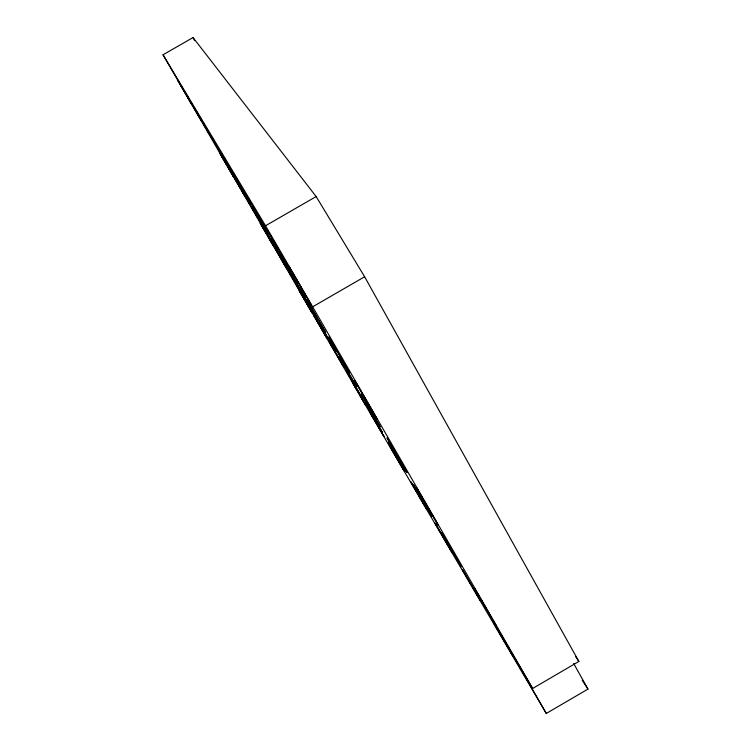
<?xml version="1.0" encoding="UTF-8"?>
<svg xmlns="http://www.w3.org/2000/svg" width="751" height="751" viewBox="0 0 751 751"><rect width="100%" height="100%" fill="white"/><g stroke="black" fill="none" stroke-linecap="round" stroke-linejoin="round"><path stroke-width="1.13" d="M546.306 713.45L494.721 623.978L532.637 688.479L578.871 661.453L364.629 276.762L316.152 196.555L193.045 37.55L163.033 54.785L369.473 412.055L546.306 713.45L587.967 689.08L573.661 663.48M163.033 54.785L265.535 225.769L316.152 196.555M265.535 225.769L312.669 306.812L364.629 276.762M575.651 656.571L578.871 661.453M582.232 680.256L587.967 689.08M189.806 101.188L191.561 104.173L177.64 80.113L193.279 106.586M302.08 289.37L311.505 305.469L288.525 265.713L300.982 287.042M279.898 252.167L288.328 266.577L267.074 229.815L278.292 249.022M260.897 220.287L268.511 233.308L248.741 199.128L258.926 216.579M244.422 192.669L251.36 204.525L232.885 172.58L242.057 188.585M317.729 318.818L325.737 332.524L306.671 299.546L317.194 317.607M297.978 285.493L305.272 297.969L287.408 267.074L297.039 283.596M209.379 134.025L204.047 124.844M210.712 135.584L223.178 157.231L196.011 110.857L203.427 123.596M280.649 256.232L287.323 267.666L270.52 238.611L279.391 253.838M189.637 100.305L186.332 94.664L200.977 119.982L194.04 108.069M265.31 230.341L271.458 240.883L255.603 213.462L263.817 227.572M443.475 537.434L435.092 523.072L451.914 552.098L443.494 537.688M251.641 207.267L257.34 217.039L242.32 191.083L249.97 204.216M418.523 494.937L410.9 481.879L426.671 509.103L419.02 495.998M353.411 382.803L346.774 371.416L361.813 397.382L355.11 385.93M295.368 283.014L301.301 293.19L286.694 267.929L293.472 279.748M281.137 258.898L286.657 268.379L272.773 244.357L280.104 256.964M337.312 355.664L343.46 366.216L329.229 341.621L337.265 355.43M376.401 423.226L369.99 412.243L384.024 436.462L377.584 425.423M268.276 237.109L273.439 245.962L260.203 223.075L266.567 234.152M321.278 328.412L326.995 338.232L313.449 314.819L319.513 325.371M306.755 303.742L312.097 312.914L299.17 290.562L306.22 302.672M359.889 395.289L365.84 405.493L352.548 382.541L356.5 389.431M491.163 616.984L474.613 588.587L495.989 625.47L493.304 620.702M508.746 648.695L493.576 622.635L512.952 656.064L510.652 652.009M227.628 164.14L219.039 149.402L236.377 179.386L227.806 164.676M226.586 164.92L219.714 152.969L233.289 176.438L228.201 167.576M312.669 306.812L532.637 688.479M193.045 37.55L194.678 40.638M349.346 372.336L328.9 337.058L349.346 372.336M354.697 380.504L376.871 418.814L354.697 380.504M356.537 386.784L339.189 356.866L356.537 386.784M361.494 394.594L380.044 426.624L361.494 394.594M366.385 404.723L382.315 432.238L366.385 404.723M387.094 437.936L407.014 472.351L387.094 437.936M388.445 442.198L405.39 471.459L388.445 442.198M389.45 445.352L404.188 470.802L389.45 445.352M416.758 488.169L416.476 487.737L438.284 525.353L416.758 488.169M413.463 484.695L431.553 515.928L413.463 484.695M442.067 533.266L441.738 532.741L461.461 566.77L442.067 533.266M462.794 570.206L462.438 569.624L480.443 600.687L462.794 570.206M230.66 171.416L244.685 195.682L230.66 171.416M302.634 294.908L302.202 294.195L317.607 320.827L302.634 294.908M320.086 324.46L319.579 323.615L335.875 351.797L320.086 324.46"/></g></svg>
